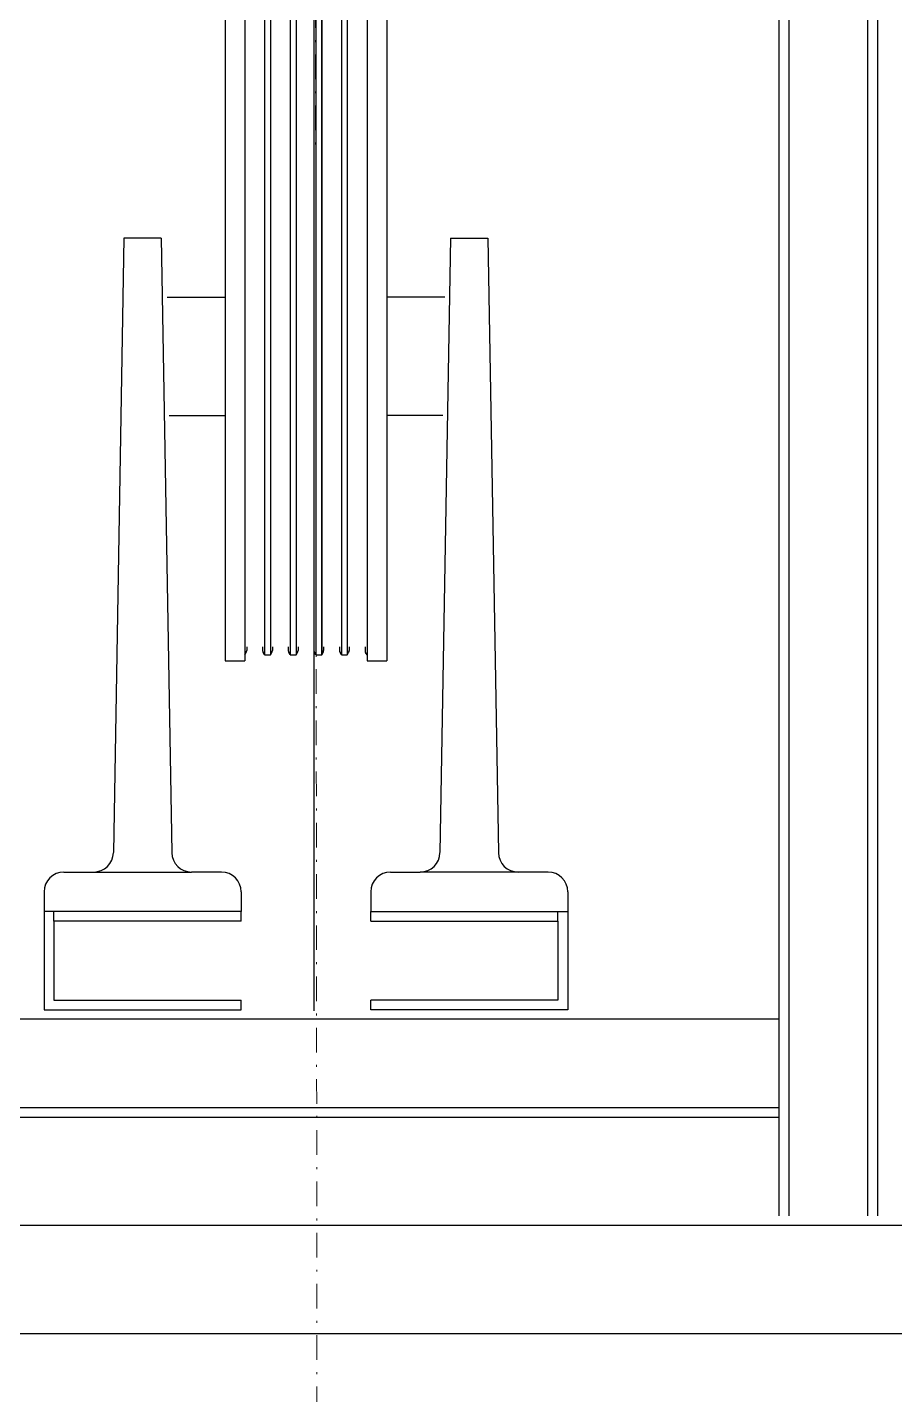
# Model space of a CAD drawing. Extents: x 273215 to 281797, y -454106 to -451256.
# Drawn here: x 280555.1 to 280599.1, y -452345.1 to -452275.7 of the extents above; entities that cross this region are included whole.
import ezdxf

# ---------------------------------------------------------------- set-up
doc = ezdxf.new("R2010")
doc.units = 0
doc.header["$MEASUREMENT"] = 0
doc.linetypes.add('DASHDOT2', pattern=[0.5, 0.25, -0.125, 0, -0.125])
doc.layers.get('0').update_dxf_attribs({"linetype": 'CONTINUOUS'})
for name, color, linetype in [('Kolon', 7, 'CONTINUOUS'), ('MIMARI', 1, 'CONTINUOUS'), ('SOĞUK SU', 3, 'CONTINUOUS')]:
    doc.layers.add(name, color=color, linetype=linetype)

# ---------------------------------------------------------------- blocks, each defined once
blk = doc.blocks.new('ASANSÖRKAİDE')
at = {"layer": 'MIMARI'}
for p, q in [((56.379, 80.871), (56.379, 10.407)), ((85, 0), (85, 70)), ((80, 0), (80, 65)), ((80.5, 0), (80.5, 65)), ((84.5, 0), (84.5, 65)), ((51.879, 63.171), (51.879, 28.171)), ((52.879, 63.171), (52.879, 28.171)), ((59.079, 63.171), (59.079, 28.171)), ((60.079, 63.171), (60.079, 28.171)), ((53.879, 62.871), (53.879, 28.471)), ((54.179, 62.871), (54.179, 28.471)), ((55.179, 62.871), (55.179, 28.471)), ((55.479, 62.871), (55.479, 28.471)), ((56.479, 62.871), (56.479, 28.471)), ((56.779, 28.471), (56.779, 62.871)), ((56.779, 62.871), (56.779, 28.471)), ((57.779, 62.871), (57.779, 28.471)), ((58.079, 62.871), (58.079, 28.471)), ((46.747, 49.617), (46.209, 18.428)), ((48.638, 49.617), (46.747, 49.617)), ((48.638, 49.617), (49.175, 18.428)), ((63.321, 49.617), (62.783, 18.428)), ((63.321, 49.617), (65.212, 49.617)), ((65.212, 49.617), (65.749, 18.428)), ((48.931, 46.617), (51.879, 46.617)), ((63.028, 46.617), (60.079, 46.617)), ((49.034, 40.617), (51.879, 40.617)), ((62.924, 40.617), (60.079, 40.617)), ((52.879, 28.471), (52.948, 28.581)), ((52.979, 28.871), (52.979, 28.688)), ((53.779, 28.871), (53.779, 28.688)), ((53.879, 28.471), (53.81, 28.581)), ((53.879, 28.471), (54.179, 28.471)), ((54.179, 28.471), (54.248, 28.581)), ((54.279, 28.871), (54.279, 28.688)), ((55.079, 28.871), (55.079, 28.688)), ((55.179, 28.471), (55.11, 28.581)), ((55.179, 28.471), (55.479, 28.471)), ((55.479, 28.471), (55.548, 28.581)), ((55.579, 28.871), (55.579, 28.688)), ((56.379, 28.871), (56.379, 28.688)), ((56.479, 28.471), (56.41, 28.581)), ((56.479, 28.471), (56.779, 28.471)), ((56.779, 28.471), (56.848, 28.581)), ((56.879, 28.871), (56.879, 28.688)), ((57.679, 28.871), (57.679, 28.688)), ((57.779, 28.471), (57.71, 28.581)), ((57.779, 28.471), (58.079, 28.471)), ((58.079, 28.471), (58.148, 28.581)), ((58.179, 28.871), (58.179, 28.688)), ((58.979, 28.871), (58.979, 28.688)), ((59.079, 28.471), (59.01, 28.581)), ((51.879, 28.171), (52.879, 28.171)), ((59.079, 28.171), (60.079, 28.171)), ((43.692, 17.445), (45.209, 17.445)), ((45.209, 17.445), (50.175, 17.445)), ((51.692, 17.445), (50.175, 17.445)), ((60.266, 17.445), (61.783, 17.445)), ((66.749, 17.445), (61.783, 17.445)), ((68.266, 17.445), (66.749, 17.445)), ((42.692, 16.445), (42.692, 15.445)), ((52.692, 16.445), (52.692, 15.445)), ((59.266, 16.445), (59.266, 15.445)), ((69.266, 16.445), (69.266, 15.445)), ((52.692, 15.445), (42.692, 15.445)), ((42.692, 15.445), (42.692, 10.445)), ((43.192, 14.945), (43.192, 15.445)), ((52.692, 14.945), (52.692, 15.445)), ((59.266, 14.945), (59.266, 15.445)), ((59.266, 15.445), (69.266, 15.445)), ((68.766, 14.945), (68.766, 15.445)), ((69.266, 15.445), (69.266, 10.445)), ((43.192, 14.945), (43.192, 10.945)), ((52.692, 14.945), (43.192, 14.945)), ((59.266, 14.945), (68.766, 14.945)), ((68.766, 14.945), (68.766, 10.945)), ((42.692, 10.445), (52.692, 10.445)), ((43.192, 10.945), (52.692, 10.945)), ((52.692, 10.445), (52.692, 10.945)), ((59.266, 10.445), (59.266, 10.945)), ((68.766, 10.945), (59.266, 10.945)), ((69.266, 10.445), (59.266, 10.445)), ((15, 10), (80, 10)), ((15, 5.5), (80, 5.5)), ((15, 5), (80, 5))]:
    blk.add_line(p, q, dxfattribs=at)
for centre, radius, start, end in [((52.779, 28.688), 0.2, 327.74808, 0), ((53.979, 28.688), 0.2, 180, 212.25192), ((54.079, 28.688), 0.2, 327.74808, 0), ((55.279, 28.688), 0.2, 180, 212.25192), ((55.379, 28.688), 0.2, 327.74808, 0), ((56.579, 28.688), 0.2, 180, 212.25192), ((56.679, 28.688), 0.2, 327.74808, 0), ((57.879, 28.688), 0.2, 180, 212.25192), ((57.979, 28.688), 0.2, 327.74808, 0), ((59.179, 28.688), 0.2, 180, 212.25192), ((45.209, 18.445), 1, 270, 359.01224), ((50.175, 18.445), 1, 180.98776, 270), ((61.783, 18.445), 1, 270, 359.01224), ((66.749, 18.445), 1, 180.98776, 270), ((43.692, 16.445), 1, 90, 180), ((51.692, 16.445), 1, 0, 90), ((60.266, 16.445), 1, 90, 180), ((68.266, 16.445), 1, 0, 90)]:
    blk.add_arc(centre, radius, start, end, dxfattribs=at)

msp = doc.modelspace()

# ---------------------------------------------------------------- linework, layer by layer
for p, q in [((280639.281, -452336.494), (280499.569, -452336.494)), ((280499.569, -452341.983), (280639.281, -452341.983))]:
    msp.add_line(p, q)
at = {"layer": 'Kolon', "color": 7, "linetype": 'DASHDOT2', "lineweight": 15, "ltscale": 5}
msp.add_line((280571.414, -453885.111), (280569.634, -452188.482), dxfattribs=at)

# ---------------------------------------------------------------- block references
at = {"layer": 'SOĞUK SU', "color": 7, "lineweight": 15}
msp.add_blockref('ASANSÖRKAİDE', (280513.258, -452336.001), dxfattribs=at)

doc.saveas('drawing.dxf')
